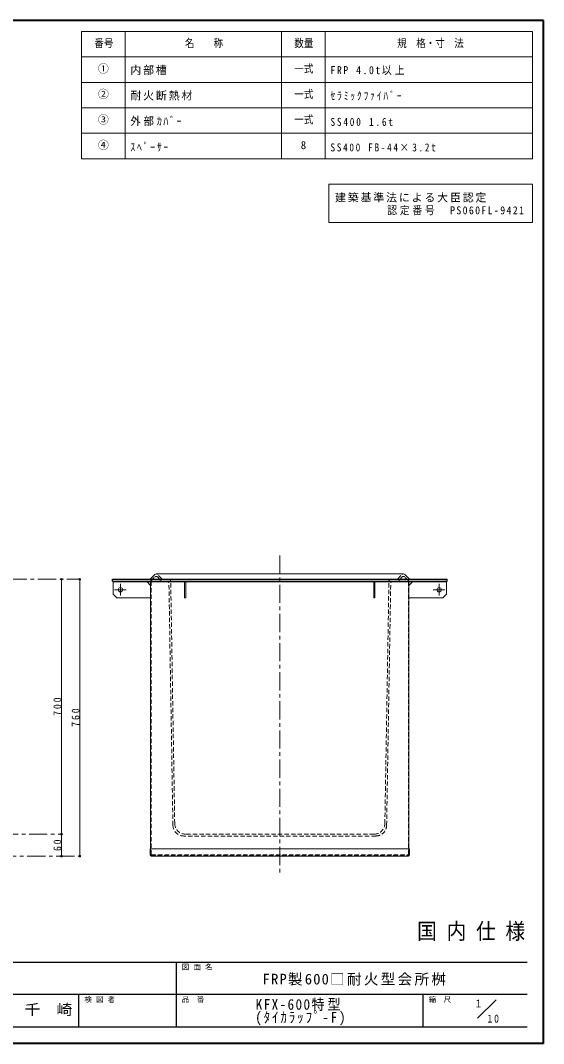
# Model space of a CAD drawing. Units: millimetres at full size, sheet at 1:10. Extents: x -2042 to 2008, y -1540 to 1270.
# Drawn here: x 570 to 2008, y -1540 to 1270 of the extents above; entities that cross this region are included whole.
import ezdxf
from ezdxf.enums import TextEntityAlignment as Align

# ---------------------------------------------------------------- set-up
doc = ezdxf.new("R2010")
doc.units = ezdxf.units.MM
doc.header["$LTSCALE"] = 10
doc.header["$PDMODE"] = 32
doc.header["$PDSIZE"] = 5
doc.linetypes.add('CHAIN1', pattern=[8, 5, -1, 1, -1])
doc.linetypes.add('DASHED1', pattern=[1.8, 1.2, -0.6])
doc.layers.add('0-0', color=4, linetype='Continuous', lineweight=9)
doc.styles.add('ＭＳ ゴシック', font='')
doc.styles.get('ＭＳ ゴシック').set_extended_font_data('MS Gothic')

msp = doc.modelspace()

# ---------------------------------------------------------------- linework, layer by layer
at = {"layer": '0-0', "color": 1, "lineweight": 40}
for p, q in [((2007.89, 1270.41), (-2042.11, 1270.41)), ((2007.89, -1539.59), (2007.89, 1270.41)), ((2007.89, -1539.59), (-2042.11, -1539.59))]:
    msp.add_line(p, q, dxfattribs=at)
at = {"layer": '0-0', "color": 3, "lineweight": 18}
for p, q in [((737.89, 890.41), (737.89, 1240.41)), ((1977.89, 1240.41), (737.89, 1240.41)), ((857.89, 890.41), (857.89, 1240.41)), ((1287.89, 890.41), (1287.89, 1240.41)), ((1407.89, 890.41), (1407.89, 1240.41)), ((1977.89, 890.41), (1977.89, 1240.41)), ((1977.89, 1170.41), (737.89, 1170.41)), ((1977.89, 1100.41), (737.89, 1100.41)), ((1977.89, 1030.41), (737.89, 1030.41)), ((1977.89, 960.41), (737.89, 960.41)), ((1977.89, 890.41), (737.89, 890.41)), ((1417.89, 820.41), (1417.89, 715.41)), ((1977.89, 820.41), (1417.89, 820.41)), ((1977.89, 820.41), (1977.89, 715.41)), ((1977.89, 715.41), (1417.89, 715.41))]:
    msp.add_line(p, q, dxfattribs=at)
at = {"layer": '0-0', "linetype": 'CHAIN1'}
for p, q in [((1282.89, -199.59), (1282.89, -1074.59)), ((457.89, -264.59), (732.89, -264.59)), ((844.89, -309.19), (844.89, -277.19)), ((1720.89, -309.19), (1720.89, -277.19)), ((860.89, -293.19), (828.89, -293.19)), ((1704.89, -293.19), (1736.89, -293.19)), ((273.48, -964.59), (682.89, -964.59)), ((348.49, -1024.59), (732.89, -1024.59))]:
    msp.add_line(p, q, dxfattribs=at)
at = {"layer": '0-0', "color": 7, "lineweight": 18}
for p, q in [((927.57, -263.09), (939.32, -251.1)), ((1622.89, -249.59), (942.89, -249.59)), ((1638.21, -263.09), (1626.46, -251.1)), ((824.89, -269.59), (824.89, -271.19)), ((824.89, -271.19), (1740.89, -271.19)), ((927.89, -272.79), (927.89, -1004.59)), ((1021.29, -271.19), (1021.29, -315.19)), ((1024.49, -271.19), (1024.49, -315.19)), ((1541.29, -271.19), (1541.29, -315.19)), ((1544.49, -271.19), (1544.49, -315.19)), ((1637.89, -272.79), (1637.89, -1004.59)), ((1740.89, -269.59), (1740.89, -271.19)), ((1021.29, -315.19), (1024.49, -315.19)), ((1544.49, -315.19), (1541.29, -315.19)), ((1639.49, -1004.59), (926.29, -1004.59)), ((926.29, -1021.99), (926.29, -1004.59)), ((1639.49, -1021.99), (1639.49, -1004.59)), ((928.89, -1024.59), (1636.89, -1024.59)), ((1826.67, -1470.1), (1877.18, -1419.59))]:
    msp.add_line(p, q, dxfattribs=at)
at = {"layer": '0-0', "linetype": 'DASHED1'}
for p, q in [((958.21, -263.09), (946.46, -251.1)), ((1607.57, -263.09), (1619.32, -251.1)), ((929.49, -1020.39), (929.49, -272.79)), ((929.53, -268.09), (939.32, -258.1)), ((946.46, -258.1), (956.25, -268.09)), ((989.15, -940.09), (978.05, -274.51)), ((994.07, -935.09), (982.97, -269.51)), ((1571.72, -935.09), (1582.81, -269.51)), ((1576.63, -940.09), (1587.73, -274.51)), ((1619.32, -258.1), (1609.53, -268.09)), ((1636.25, -268.09), (1626.46, -258.1)), ((1636.29, -1020.39), (1636.29, -272.79)), ((1546.64, -969.59), (1019.14, -969.59)), ((1541.72, -964.59), (1024.06, -964.59)), ((927.89, -1004.59), (927.89, -1021.99)), ((1637.89, -1004.59), (1637.89, -1021.99)), ((928.89, -1022.99), (1636.89, -1022.99)), ((930.49, -1021.39), (1635.29, -1021.39)), ((947.89, -1021.39), (947.89, -1022.99)), ((1617.89, -1021.39), (1617.89, -1022.99))]:
    msp.add_line(p, q, dxfattribs=at)
at = {"layer": '0-0'}
for p, q in [((682.89, -964.59), (682.89, -264.59)), ((732.89, -264.59), (732.89, -1024.59)), ((824.89, -271.19), (824.89, -305.19)), ((917.89, -271.19), (927.89, -281.19)), ((1647.89, -271.19), (1637.89, -281.19)), ((1740.89, -271.19), (1740.89, -305.19)), ((824.89, -305.19), (834.89, -315.19)), ((1740.89, -305.19), (1730.89, -315.19)), ((834.89, -315.19), (927.89, -315.19)), ((1730.89, -315.19), (1637.89, -315.19)), ((682.89, -964.59), (682.89, -1024.59))]:
    msp.add_line(p, q, dxfattribs=at)
at = {"layer": '0-0', "color": 5, "lineweight": 25}
for p, q in [((822.89, -264.59), (1742.89, -264.59)), ((822.89, -269.59), (822.89, -264.59)), ((822.89, -269.59), (1742.89, -269.59)), ((1742.89, -269.59), (1742.89, -264.59))]:
    msp.add_line(p, q, dxfattribs=at)
at = {"layer": '0-0', "color": 6, "lineweight": 25}
for p, q in [((-1997.11, -1316.02), (1962.89, -1316.02)), ((998.6, -1494.59), (998.6, -1316.02)), ((1962.89, -1405.31), (-72.82, -1405.31)), ((730.75, -1494.59), (730.75, -1405.31)), ((1677.18, -1494.59), (1677.18, -1405.31)), ((1962.89, -1494.59), (-1997.11, -1494.59))]:
    msp.add_line(p, q, dxfattribs=at)
at = {"layer": '0-0'}
for centre in [(844.89, -293.19), (1720.89, -293.19)]:
    msp.add_circle(centre, 6, dxfattribs=at)
at = {"layer": '0-0', "color": 7, "lineweight": 18}
for centre, radius, start, end in [((942.89, -254.59), 5, 90, 135.6053), ((1622.89, -254.59), 5, 44.3947, 90), ((924, -259.59), 5, 270, 315.6053), ((926.29, -272.79), 1.6, 0, 90), ((1639.49, -272.79), 1.6, 90, 180), ((1641.78, -259.59), 5, 224.3947, 270), ((928.89, -1021.99), 2.6, 180, 270), ((1636.89, -1021.99), 2.6, 270, 0)]:
    msp.add_arc(centre, radius, start, end, dxfattribs=at)
at = {"layer": '0-0', "linetype": 'DASHED1'}
for centre, radius, start, end in [((942.89, -254.59), 5, 44.3947, 90), ((1622.89, -254.59), 5, 90, 135.6053), ((925.96, -264.59), 5, 270, 315.6053), ((926.29, -272.79), 3.2, 0, 90), ((942.89, -261.59), 5, 44.3947, 135.6053), ((959.82, -264.59), 5, 224.3947, 270), ((961.78, -259.59), 5, 224.3947, 270), ((973.06, -274.59), 5, 0.95484, 90), ((977.97, -269.59), 5, 0.95484, 90), ((1587.81, -269.59), 5, 90, 179.04516), ((1592.72, -274.59), 5, 90, 179.04516), ((1604, -259.59), 5, 270, 315.6053), ((1605.96, -264.59), 5, 270, 315.6053), ((1622.89, -261.59), 5, 44.3947, 135.6053), ((1639.82, -264.59), 5, 224.3947, 270), ((1639.49, -272.79), 3.2, 90, 180), ((1019.14, -939.59), 30, 180.95484, 270), ((1024.06, -934.59), 30, 180.95484, 270), ((1541.72, -934.59), 30, 270, 359.04516), ((1546.64, -939.59), 30, 270, 359.04516), ((930.49, -1020.39), 2.6, 180, 270), ((928.89, -1021.99), 1, 180, 270), ((928.89, -1021.99), 1, 180, 270), ((930.49, -1020.39), 1, 180, 270), ((930.49, -1020.39), 1, 180, 270), ((1635.29, -1020.39), 1, 270, 0), ((1635.29, -1020.39), 1, 270, 0), ((1635.29, -1020.39), 2.6, 270, 0), ((1636.89, -1021.99), 1, 270, 0), ((1636.89, -1021.99), 1, 270, 0)]:
    msp.add_arc(centre, radius, start, end, dxfattribs=at)
at = {"layer": '0-0'}
for p in [(682.89, -264.59), (732.89, -264.59), (682.89, -964.59), (682.89, -1024.59), (732.89, -1024.59)]:
    msp.add_point(p, dxfattribs=at)

# ---------------------------------------------------------------- texts
at = {"layer": '0-0', "color": 7, "style": 'ＭＳ ゴシック'}
for s, height, width, p in [('番号', 21.99, 0.85, (772.89, 1190.41)), ('名\u3000\u3000称', 21.99, 0.85, (1022.18, 1190.41)), ('数量', 21.99, 0.85, (1322.89, 1190.41)), ('規\u3000格・寸\u3000法', 21.99, 0.85, (1605.39, 1190.41)), ('一式', 21.99, 0.85, (1322.89, 1120.41)), ('一式', 21.99, 0.85, (1322.89, 1050.41)), ('一式', 21.99, 0.85, (1322.89, 980.41)), ('国 内 仕 様', 43.99, 0.9, (1660.39, -1266.02)), ('千\u3000崎', 29.33, 1.1, (580.75, -1469.95))]:
    msp.add_text(s, height=height, dxfattribs=dict(at, width=width)).set_placement(p, align=Align.BOTTOM_LEFT)
for s, height, p in [('①', 21.99, (782.89, 1120.41)), ('②', 21.99, (782.89, 1050.41)), ('③', 21.99, (782.89, 980.41)), ('④', 21.99, (782.89, 910.41)), ('8', 21.99, (1340.39, 910.41)), ('図 面 名', 14.66, (1013.6, -1341.02)), ('検 図 者', 14.66, (745.75, -1430.31)), ('品\u3000番', 14.66, (1013.6, -1430.31)), ('縮\u3000尺', 14.66, (1692.18, -1430.31)), ('1', 21.99, (1821.59, -1447.12))]:
    msp.add_text(s, height=height, dxfattribs=at).set_placement(p, align=Align.BOTTOM_LEFT)
at = {"layer": '0-0', "color": 7, "attachment_point": 7, "style": 'ＭＳ ゴシック'}
for s, insert, char_height in [('\\T1.17;内部槽', (872.18, 1120.41), 21.99), ('\\T1.31;\\W0.9;FRP\\~4.0t以上', (1422.18, 1120.41), 21.99), ('\\T1.17;耐火断熱材', (872.18, 1050.41), 21.99), ('\\T1.39;\\W0.85;ｾﾗﾐｯｸﾌｧｲﾊﾞｰ', (1422.18, 1050.41), 21.99), ('\\T1.27;\\W0.95;外部ｶﾊﾞｰ', (872.18, 980.41), 21.99), ('\\T1.39;\\W0.85;SS400\\~1.6t', (1422.18, 980.41), 21.99), ('\\T1.39;\\W0.85;ｽﾍﾟｰｻｰ', (872.18, 910.41), 21.99), ('\\T1.36;\\W0.85;SS400\\~FB-44×3.2t', (1422.18, 910.41), 21.99), ('\\T1.17;建築基準法による大臣認定', (1434.74, 770.41), 21.99), ('\\T1.28;\\W0.9;認定番号\u3000PS060FL-9421', (1578.22, 735.41), 21.99), ('\\T1.16;FRP製600□耐火型会所桝', (1235.75, -1380.67), 29.33), ('\\T1.22;\\W0.9;KFX-600特型', (1216.64, -1449.95), 29.33), ('\\T1.28;\\W0.9;(ﾀｲｶﾗｯﾌﾟ-F)', (1215.39, -1489.95), 29.33), ('\\T1.36;\\W0.9;10', (1853.56, -1482.5), 21.99)]:
    msp.add_mtext(s, dxfattribs=dict(at, insert=insert, char_height=char_height))
at = {"layer": '0-0', "color": 7, "char_height": 21.99, "attachment_point": 7, "rotation": 90, "style": 'ＭＳ ゴシック'}
for s, insert in [('\\T1.38;\\W0.9;700', (682.89, -639.59)), ('\\T1.38;\\W0.9;760', (732.89, -669.59)), ('\\T1.36;\\W0.9;60', (682.89, -1010.84))]:
    msp.add_mtext(s, dxfattribs=dict(at, insert=insert))

doc.saveas('drawing.dxf')
